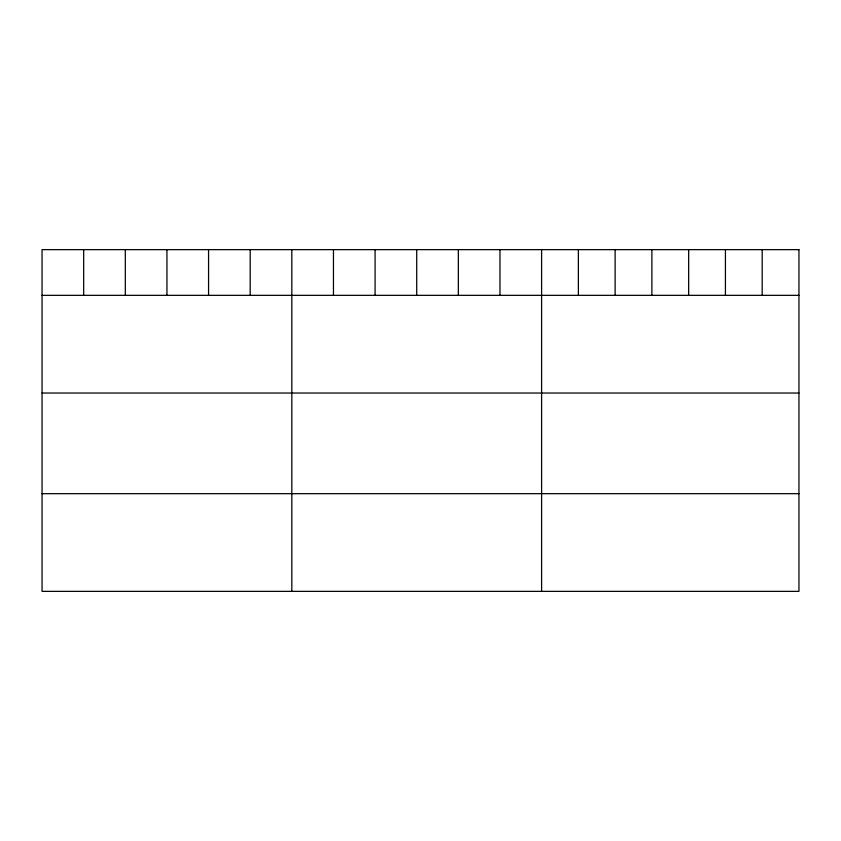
<?xml version="1.0" encoding="UTF-8"?>
<svg xmlns="http://www.w3.org/2000/svg" width="841" height="841" viewBox="0 0 841 841"><rect width="100%" height="100%" fill="white"/><g stroke="black" fill="none" stroke-linecap="round" stroke-linejoin="round"><path stroke-width="1.26" d="M42.05 295.338L798.95 295.338M42.05 393.031L798.95 393.031M42.05 493.678L798.95 493.678M762.188 249.64L762.188 295.338M725.426 249.64L725.426 295.338M688.663 249.64L688.663 295.338M651.891 249.64L651.891 295.338M615.128 249.64L615.128 295.338M578.366 249.64L578.366 295.338M541.604 249.64L541.604 591.36M499.975 249.64L499.975 295.338M458.345 249.64L458.345 295.338M416.715 249.64L416.715 295.338M375.086 249.64L375.086 295.338M333.457 249.64L333.457 295.338M291.827 249.64L291.827 591.36M250.197 249.64L250.197 295.338M208.568 249.64L208.568 295.338M166.939 249.64L166.939 295.338M125.309 249.64L125.309 295.338M83.679 249.64L83.679 295.338M798.95 249.64L42.05 249.64L42.05 591.36L798.95 591.36L798.95 249.64"/></g></svg>
